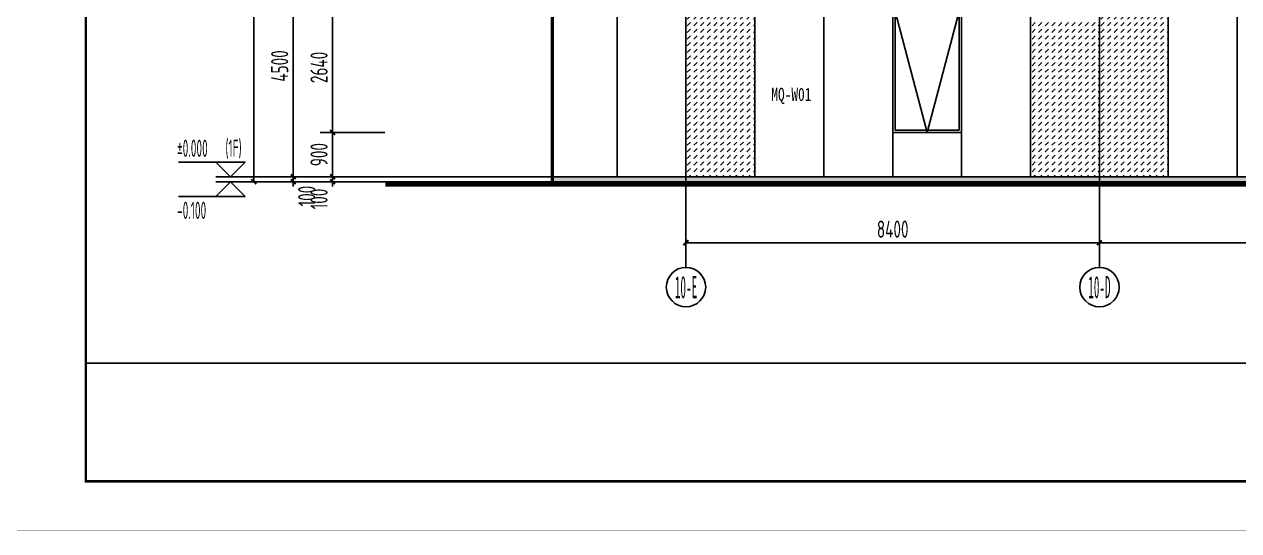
# Model space of a CAD drawing. Extents: x -863035 to 270371, y -8918 to 240488.
# Drawn here: x 146036 to 170710, y 112772 to 123052 of the extents above; entities that cross this region are included whole.
import ezdxf
from ezdxf.enums import TextEntityAlignment as Align

# ---------------------------------------------------------------- set-up
doc = ezdxf.new("R2010")
doc.units = 0
doc.header["$LTSCALE"] = 1000
doc.header["$MEASUREMENT"] = 0
doc.linetypes.add('109-34 轴网$0$L1$0$$AUDIT_BAD_LTYPE1', pattern=[0])
for name, color, linetype in [('01-标注_尺寸', 124, 'Continuous'), ('01-标注_标高', 200, 'Continuous'), ('01-标注_符号', 200, 'Continuous'), ('01-标注_轴线坐标', 132, 'Continuous'), ('02-TEXT_标注', 130, 'Continuous'), ('02-TEXT_轴号', 7, 'Continuous'), ('05-填充_156', 156, 'Continuous'), ('05-填充_18', 18, 'Continuous'), ('A-C_窗', 140, 'Continuous'), ('AXIS_TEXT', 7, 'Continuous'), ('E-立面', 255, 'Continuous'), ('E-立面轮廓', 241, 'Continuous')]:
    doc.layers.add(name, color=color, linetype=linetype)
doc.layers.add('04-不打印_辅助线', color=165, linetype='Continuous', plot=False)
doc.styles.add('_TCH_AXIS', font='STXIHEI.TTF')
doc.styles.add('_TCH_DIM', font='ROS1', dxfattribs={"width": 0.75, "bigfont": 'JD'})
doc.styles.add('_TCH_DIM_T3', font='ROS1', dxfattribs={"width": 0.75, "bigfont": 'JD'})
doc.styles.add('_TCH_LABEL', font='', dxfattribs={"width": 0.75})
doc.styles.add('COMPLEX', font='COMPLEX')
doc.styles.get('_TCH_LABEL').set_extended_font_data('SimSun')
doc.dimstyles.new('_TCH_ARCH&&100', dxfattribs={"dimtxt": 350, "dimasz": 100, "dimexe": 250, "dimexo": 300, "dimgap": 100, "dimtad": 1, "dimdec": 0, "dimzin": 0, "dimdsep": 46, "dimtxsty": '_TCH_DIM_T3', "dimblk": 'ARCHTICK', "dimcen": 0.09, "dimclrt": 7, "dimazin": 2, "dimtfac": 1, "dimtdec": 0, "dimtix": 1, "dimtmove": 2, "dimatfit": 3, "dimfxl": 0, "dimtolj": 1, "dimtzin": 0, "dimarcsym": 0})
pattern_1 = [(45, (178364.69, 158581.99), (4e-14, 134.70384), [95.25, -95.25])]

# ---------------------------------------------------------------- blocks, each defined once
blk = doc.blocks.new('A$C70DF4B89')
at = {"layer": 'A-C_窗'}
for points in [[(-1400, 2640), (0, 2640), (0, 0), (-1400, 0)], [(-1350, 2590), (-50, 2590), (-50, 50), (-1350, 50)]]:
    blk.add_lwpolyline(points, close=True, dxfattribs=at)
blk.add_lwpolyline([(-1400, 2640), (-700, 0), (0, 2640)], dxfattribs=at)
blk = doc.blocks.new('_ArchTick')
at = {"color": 0, "linetype": 'ByBlock', "const_width": 0.4}
blk.add_lwpolyline([(-0.5, -0.5), (0.5, 0.5)], dxfattribs=at)
blk = doc.blocks.new('*D2406')
at = {"layer": '01-标注_轴线坐标', "color": 0, "lineweight": -2, "transparency": 16777216}
for p, q in [((5278, -19218), (3965, -19218)), ((4215, -23718), (4215, -19218)), ((5278, -23718), (3965, -23718))]:
    blk.add_line(p, q, dxfattribs=at)
at = {"layer": 'Defpoints', "color": 0, "transparency": 16777216}
for p in [(4215, -19218), (5578, -19218), (5578, -23718)]:
    blk.add_point(p, dxfattribs=at)
at = {"layer": '01-标注_轴线坐标', "color": 0, "lineweight": -2, "transparency": 16777216, "xscale": 100, "yscale": 100, "zscale": 100}
for p, rotation in [((4215, -19218), 90), ((4215, -23718), 270)]:
    blk.add_blockref('_ArchTick', p, dxfattribs=dict(at, rotation=rotation))
at = {"layer": '01-标注_轴线坐标', "color": 7, "transparency": 16777216, "insert": (3940, -21468), "char_height": 350, "attachment_point": 5, "rotation": 90, "style": '_TCH_DIM_T3'}
blk.add_mtext('\\A1;4500', dxfattribs=at)
blk = doc.blocks.new('*D2407')
at = {"layer": '01-标注_轴线坐标', "color": 0, "lineweight": -2, "transparency": 16777216}
for p, q in [((4215, -23718), (4215, -23618)), ((5278, -23718), (3965, -23718)), ((5278, -23818), (3965, -23818)), ((4215, -23818), (4215, -23718)), ((4215, -23818), (4215, -23918))]:
    blk.add_line(p, q, dxfattribs=at)
at = {"layer": 'Defpoints', "color": 0, "transparency": 16777216}
for p in [(4215, -23718), (5578, -23718), (5578, -23818)]:
    blk.add_point(p, dxfattribs=at)
at = {"layer": '01-标注_轴线坐标', "color": 0, "lineweight": -2, "transparency": 16777216, "xscale": 100, "yscale": 100, "zscale": 100}
for p, rotation in [((4215, -23718), 270), ((4215, -23818), 90)]:
    blk.add_blockref('_ArchTick', p, dxfattribs=dict(at, rotation=rotation))
at = {"layer": '01-标注_轴线坐标', "color": 7, "transparency": 16777216, "insert": (4490, -24109), "char_height": 350, "attachment_point": 5, "rotation": 90, "style": '_TCH_DIM_T3'}
blk.add_mtext('\\A1;100', dxfattribs=at)
blk = doc.blocks.new('*D2408')
at = {"layer": '01-标注_轴线坐标', "color": 0, "lineweight": -2, "transparency": 16777216}
for p, q in [((5778, -2918), (3165, -2918)), ((3415, -23818), (3415, -2918)), ((5778, -23818), (3165, -23818))]:
    blk.add_line(p, q, dxfattribs=at)
at = {"layer": 'Defpoints', "color": 0, "transparency": 16777216}
for p in [(3415, -2918), (6078, -2918), (6078, -23818)]:
    blk.add_point(p, dxfattribs=at)
at = {"layer": '01-标注_轴线坐标', "color": 0, "lineweight": -2, "transparency": 16777216, "xscale": 100, "yscale": 100, "zscale": 100}
for p, rotation in [((3415, -2918), 90), ((3415, -23818), 270)]:
    blk.add_blockref('_ArchTick', p, dxfattribs=dict(at, rotation=rotation))
at = {"layer": '01-标注_轴线坐标', "color": 7, "transparency": 16777216, "insert": (3140, -13368), "char_height": 350, "attachment_point": 5, "rotation": 90, "style": '_TCH_DIM_T3'}
blk.add_mtext('\\A1;20900', dxfattribs=at)
blk = doc.blocks.new('*D2427')
at = {"layer": '01-标注_尺寸', "color": 0, "lineweight": -2, "transparency": 16777216}
for p, q in [((6078, -20178), (4765, -20178)), ((5015, -22818), (5015, -20178)), ((6078, -22818), (4765, -22818))]:
    blk.add_line(p, q, dxfattribs=at)
at = {"layer": 'Defpoints', "color": 0, "transparency": 16777216}
for p in [(5015, -20178), (6378, -20178), (6378, -22818)]:
    blk.add_point(p, dxfattribs=at)
at = {"layer": '01-标注_尺寸', "color": 0, "lineweight": -2, "transparency": 16777216, "xscale": 100, "yscale": 100, "zscale": 100}
for p, rotation in [((5015, -20178), 90), ((5015, -22818), 270)]:
    blk.add_blockref('_ArchTick', p, dxfattribs=dict(at, rotation=rotation))
at = {"layer": '01-标注_尺寸', "color": 7, "transparency": 16777216, "insert": (4740, -21498), "char_height": 350, "attachment_point": 5, "rotation": 90, "style": '_TCH_DIM_T3'}
blk.add_mtext('\\A1;2640', dxfattribs=at)
blk = doc.blocks.new('*D2428')
at = {"layer": '01-标注_尺寸', "color": 0, "lineweight": -2, "transparency": 16777216}
for p, q in [((6078, -22818), (4765, -22818)), ((5015, -23718), (5015, -22818)), ((6078, -23718), (4765, -23718))]:
    blk.add_line(p, q, dxfattribs=at)
at = {"layer": 'Defpoints', "color": 0, "transparency": 16777216}
for p in [(5015, -22818), (6378, -22818), (6378, -23718)]:
    blk.add_point(p, dxfattribs=at)
at = {"layer": '01-标注_尺寸', "color": 0, "lineweight": -2, "transparency": 16777216, "xscale": 100, "yscale": 100, "zscale": 100}
for p, rotation in [((5015, -22818), 90), ((5015, -23718), 270)]:
    blk.add_blockref('_ArchTick', p, dxfattribs=dict(at, rotation=rotation))
at = {"layer": '01-标注_尺寸', "color": 7, "transparency": 16777216, "insert": (4740, -23268), "char_height": 350, "attachment_point": 5, "rotation": 90, "style": '_TCH_DIM_T3'}
blk.add_mtext('\\A1;900', dxfattribs=at)
blk = doc.blocks.new('*D2429')
at = {"layer": '01-标注_尺寸', "color": 0, "lineweight": -2, "transparency": 16777216}
for p, q in [((5015, -23718), (5015, -23618)), ((6078, -23718), (4765, -23718)), ((6078, -23818), (4765, -23818)), ((5015, -23818), (5015, -23718)), ((5015, -23818), (5015, -23918))]:
    blk.add_line(p, q, dxfattribs=at)
at = {"layer": 'Defpoints', "color": 0, "transparency": 16777216}
for p in [(5015, -23718), (6378, -23718), (6378, -23818)]:
    blk.add_point(p, dxfattribs=at)
at = {"layer": '01-标注_尺寸', "color": 0, "lineweight": -2, "transparency": 16777216, "xscale": 100, "yscale": 100, "zscale": 100}
for p, rotation in [((5015, -23718), 270), ((5015, -23818), 90)]:
    blk.add_blockref('_ArchTick', p, dxfattribs=dict(at, rotation=rotation))
at = {"layer": '01-标注_尺寸', "color": 7, "transparency": 16777216, "insert": (4740, -24168), "char_height": 350, "attachment_point": 5, "rotation": 90, "style": '_TCH_DIM_T3'}
blk.add_mtext('\\A1;100', dxfattribs=at)
blk = doc.blocks.new('图框-A1+1-4')
for points, const_width in [([(0, 0), (1051, 0), (1051, 594), (0, 594)], 0.05), ([(976, 584), (25, 584), (25, 10), (976, 10)], 0.5)]:
    blk.add_lwpolyline(points, close=True, dxfattribs=dict(const_width=const_width))
blk = doc.blocks.new('*D1751')
at = {"layer": '01-标注_轴线坐标', "color": 0, "lineweight": -2, "transparency": 16777216}
for p, q in [((159480, 120818), (159480, 118368)), ((167880, 120818), (167880, 118368)), ((159480, 118618), (167880, 118618))]:
    blk.add_line(p, q, dxfattribs=at)
at = {"layer": 'Defpoints', "color": 0, "transparency": 16777216}
for p in [(159480, 121118), (167880, 121118), (167880, 118618)]:
    blk.add_point(p, dxfattribs=at)
at = {"layer": '01-标注_轴线坐标', "color": 0, "lineweight": -2, "transparency": 16777216, "xscale": 100, "yscale": 100, "zscale": 100, "rotation": 180}
blk.add_blockref('_ArchTick', (159480, 118618), dxfattribs=at)
at = {"layer": '01-标注_轴线坐标', "color": 0, "lineweight": -2, "transparency": 16777216, "xscale": 100, "yscale": 100, "zscale": 100}
blk.add_blockref('_ArchTick', (167880, 118618), dxfattribs=at)
at = {"layer": '01-标注_轴线坐标', "color": 7, "transparency": 16777216, "insert": (163680, 118893), "char_height": 350, "attachment_point": 5, "style": '_TCH_DIM_T3'}
blk.add_mtext('\\A1;8400', dxfattribs=at)
blk = doc.blocks.new('*D1752')
at = {"layer": '01-标注_轴线坐标', "color": 0, "lineweight": -2, "transparency": 16777216}
for p, q in [((167880, 120818), (167880, 118368)), ((176280, 120818), (176280, 118368)), ((167880, 118618), (176280, 118618))]:
    blk.add_line(p, q, dxfattribs=at)
at = {"layer": 'Defpoints', "color": 0, "transparency": 16777216}
for p in [(167880, 121118), (176280, 121118), (176280, 118618)]:
    blk.add_point(p, dxfattribs=at)
at = {"layer": '01-标注_轴线坐标', "color": 0, "lineweight": -2, "transparency": 16777216, "xscale": 100, "yscale": 100, "zscale": 100, "rotation": 180}
blk.add_blockref('_ArchTick', (167880, 118618), dxfattribs=at)
at = {"layer": '01-标注_轴线坐标', "color": 0, "lineweight": -2, "transparency": 16777216, "xscale": 100, "yscale": 100, "zscale": 100}
blk.add_blockref('_ArchTick', (176280, 118618), dxfattribs=at)
at = {"layer": '01-标注_轴线坐标', "color": 7, "transparency": 16777216, "insert": (172080, 118893), "char_height": 350, "attachment_point": 5, "style": '_TCH_DIM_T3'}
blk.add_mtext('\\A1;8400', dxfattribs=at)
blk = doc.blocks.new('_AXISO')
blk.add_circle((0, 0), 0.5)
at = {"layer": 'AXIS_TEXT', "style": 'COMPLEX', "width": 1.041667}
blk.add_attdef('A', text='', height=0.56, dxfattribs=at).set_placement((-0.25, -0.28), (0.25, -0.28), align=Align.FIT)
blk = doc.blocks.new('htgrsjuhytj')
at = {"layer": '01-标注_标高'}
for p, q in [((3241.9, -23418.3), (1885.3, -23418.3)), ((2941.9, -23718.3), (2641.9, -23418.3)), ((2941.9, -23718.3), (3241.9, -23418.3)), ((4441.9, -23718.3), (2641.9, -23718.3)), ((2941.9, -23818.3), (2641.9, -24118.3)), ((4441.9, -23818.3), (2641.9, -23818.3)), ((2941.9, -23818.3), (3241.9, -24118.3)), ((3241.9, -24118.3), (1885.3, -24118.3))]:
    blk.add_line(p, q, dxfattribs=at)
at = {"layer": '04-不打印_辅助线'}
blk.add_lwpolyline([(51086.2, -23718.3), (3570.3, -23718.3)], dxfattribs=at)
at = {"layer": 'E-立面', "linetype": '109-34 轴网$0$L1$0$$AUDIT_BAD_LTYPE1'}
blk.add_lwpolyline([(3570.3, -23818.3), (51063.2, -23818.3)], dxfattribs=at)
at = {"layer": 'E-立面轮廓', "linetype": '109-34 轴网$0$L1$0$$AUDIT_BAD_LTYPE1', "const_width": 100}
blk.add_lwpolyline([(6087.2, -23868.3), (51063.2, -23868.3)], dxfattribs=at)
at = {"layer": '02-TEXT_标注', "style": '_TCH_DIM', "width": 0.5625}
for s, p in [('(1F)', (2838.1, -23313.3)), ('%%P0.000', (1855.3, -23313.3)), ('-0.100', (1855.3, -24573.3))]:
    blk.add_text(s, height=350, dxfattribs=at).set_placement(p)
at = {"layer": '01-标注_尺寸'}
for p1, p2, picture, middle in [((6377.9, -22818.3), (6377.9, -20178.3), '*D2427', (4740, -21498.3)), ((6377.9, -23718.3), (6377.9, -22818.3), '*D2428', (4740, -23268.3))]:
    dim = blk.add_aligned_dim(p1=p1, p2=p2, distance=1363, dimstyle='_TCH_ARCH&&100', dxfattribs=at)
    dim.commit()
    dim.dimension.update_dxf_attribs({"geometry": picture, "text_midpoint": middle})
dim = blk.add_linear_dim(base=(5015, -23718.3), p1=(6377.9, -23818.3), p2=(6377.9, -23718.3), angle=90, dimstyle='_TCH_ARCH&&100', dxfattribs=at)
dim.commit()
dim.dimension.update_dxf_attribs({"geometry": '*D2429', "text_midpoint": (4740, -24168.3), "dimtype": 161})
at = {"layer": '01-标注_轴线坐标'}
for p1, p2, distance, picture, middle in [((6077.9, -23818.3), (6077.9, -2918.3), 2663, '*D2408', (3140, -13368.3)), ((5577.9, -23718.3), (5577.9, -19218.3), 1363, '*D2406', (3940, -21468.3))]:
    dim = blk.add_aligned_dim(p1=p1, p2=p2, distance=distance, dimstyle='_TCH_ARCH&&100', dxfattribs=at)
    dim.commit()
    dim.dimension.update_dxf_attribs({"geometry": picture, "text_midpoint": middle})
dim = blk.add_linear_dim(base=(4215, -23718.3), p1=(5577.9, -23818.3), p2=(5577.9, -23718.3), angle=90, dimstyle='_TCH_ARCH&&100', dxfattribs=at)
dim.commit()
dim.dimension.update_dxf_attribs({"geometry": '*D2407', "text_midpoint": (4490, -24108.7), "dimtype": 161})

msp = doc.modelspace()

# ---------------------------------------------------------------- hatches: boundary and pattern name
at = {"layer": '05-填充_156'}
h = msp.add_hatch(dxfattribs=at)
h.set_pattern_fill('DASH', color=256, scale=100, angle=135)
h.set_pattern_definition(pattern_1)
h.paths.add_polyline_path([(159480.4, 119956.2), (160880.4, 119956.2), (160880.4, 123496.2), (159480.4, 123496.2)])
h = msp.add_hatch(dxfattribs=at)
h.set_pattern_fill('DASH', color=256, scale=100, angle=135)
h.set_pattern_definition([(45, (179764.69, 158581.99), (4e-14, 134.70384), [95.25, -95.25])])
h.paths.add_polyline_path([(169280.4, 123496.2), (167880.4, 123496.2), (167880.4, 119956.2), (169280.4, 119956.2)])
h = msp.add_hatch(dxfattribs=at)
h.set_pattern_fill('DASH', color=256, scale=100, angle=135)
h.set_pattern_definition(pattern_1)
h.paths.add_polyline_path([(167880.4, 123096.2), (166480.4, 123096.2), (166480.4, 119956.2), (167880.4, 119956.2)])
at = {"layer": '05-填充_18'}
h = msp.add_hatch(color=256, dxfattribs=at)
h.dxf.hatch_style = 1
h.paths.add_polyline_path([(156780.4, 119856.2), (195780.4, 119856.2), (195780.4, 119956.2), (156780.4, 119956.2)])

# ---------------------------------------------------------------- linework, layer by layer
at = {"layer": '04-不打印_辅助线'}
msp.add_lwpolyline([(147284.7, 143674.5), (204055.1, 143674.5), (204055.1, 116174.5), (147284.7, 116174.5)], close=True, dxfattribs=at)
at = {"layer": 'A-C_窗'}
for points in [[(158080.4, 119956.2), (158080.4, 123496.2)], [(159480.4, 119956.2), (159480.4, 123496.2)], [(160880.4, 119956.2), (160880.4, 123496.2)], [(162280.4, 119956.2), (162280.4, 123496.2)], [(163680.4, 119956.2), (163680.4, 123496.2)], [(165080.4, 119956.2), (165080.4, 123496.2)], [(166480.4, 119956.2), (166480.4, 123496.2)], [(167880.4, 119956.2), (167880.4, 123496.2)], [(169280.4, 119956.2), (169280.4, 123496.2)], [(170680.4, 119956.2), (170680.4, 123496.2)]]:
    msp.add_lwpolyline(points, dxfattribs=at)
at = {"layer": 'E-立面', "linetype": '109-34 轴网$0$L1$0$$AUDIT_BAD_LTYPE1'}
msp.add_line((156780.4, 123496.2), (156780.4, 119856.2), dxfattribs=at)
at = {"layer": 'E-立面轮廓', "const_width": 50}
msp.add_lwpolyline([(156755.4, 123496.2), (156755.4, 119806.2)], dxfattribs=at)

# ---------------------------------------------------------------- block references
at = {"layer": '01-标注_轴线坐标'}
ref = msp.add_blockref('_AXISO', (159480.4, 117718.3), dxfattribs=dict(at, xscale=800, yscale=800, zscale=800))
ref.add_attrib('A', '10-E', dxfattribs={"layer": '02-TEXT_轴号', "height": 452.55, "style": '_TCH_AXIS', "width": 0.378036}).set_placement((159254.1, 117492), (159706.7, 117492), align=Align.FIT)
ref = msp.add_blockref('_AXISO', (167880.4, 117718.3), dxfattribs=dict(at, xscale=800, yscale=800, zscale=800))
ref.add_attrib('A', '10-D', dxfattribs={"layer": '02-TEXT_轴号', "height": 452.55, "style": '_TCH_AXIS', "width": 0.342033}).set_placement((167654.1, 117492), (168106.7, 117492), align=Align.FIT)
at = {"layer": 'A-C_窗'}
msp.add_blockref('A$C70DF4B89', (165080.4, 120856.2), dxfattribs=at)

# ---------------------------------------------------------------- next in the draw order: block references
msp.add_blockref('htgrsjuhytj', (147284.7, 143674.5))

# ---------------------------------------------------------------- next in the draw order: linework, layer by layer
at = {"layer": '01-标注_轴线坐标'}
for p, q in [((159480.4, 120818.3), (159480.4, 118118.3)), ((167880.4, 120818.3), (167880.4, 118118.3))]:
    msp.add_line(p, q, dxfattribs=at)

# ---------------------------------------------------------------- next in the draw order: block references
at = {"xscale": 100, "yscale": 100, "zscale": 100}
msp.add_blockref('图框-A1+1-4', (144784.7, 112774.5), dxfattribs=at)

# ---------------------------------------------------------------- next in the draw order: texts
at = {"layer": '01-标注_符号', "color": 7, "style": '_TCH_LABEL', "width": 0.75}
msp.add_text('MQ-W01', height=265.82, dxfattribs=at).set_placement((161214.7, 121497.6))

# ---------------------------------------------------------------- next in the draw order: dimensions: what is measured, and where the dimension line sits
at = {"layer": '01-标注_轴线坐标'}
for p1, p2, picture, middle in [((159480.4, 121118.3), (167880.4, 121118.3), '*D1751', (163680.4, 118893.3)), ((167880.4, 121118.3), (176280.4, 121118.3), '*D1752', (172080.4, 118893.3))]:
    dim = msp.add_aligned_dim(p1=p1, p2=p2, distance=-2500, dimstyle='_TCH_ARCH&&100', dxfattribs=at)
    dim.commit()
    dim.dimension.update_dxf_attribs({"geometry": picture, "text_midpoint": middle})

doc.saveas('drawing.dxf')
